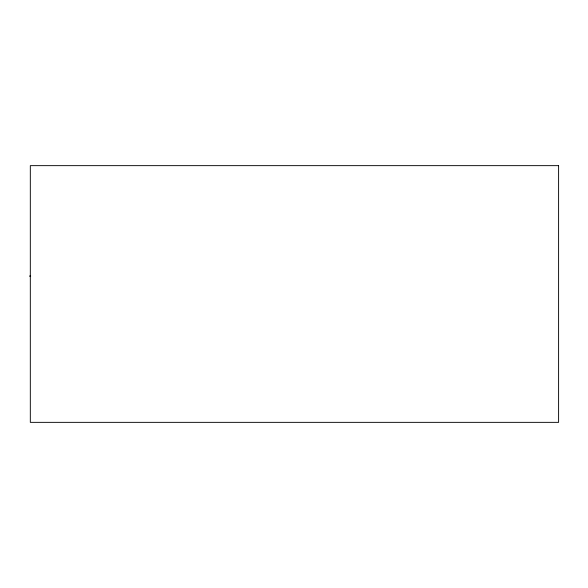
<?xml version="1.0" encoding="UTF-8"?>
<svg xmlns="http://www.w3.org/2000/svg" width="588" height="588" viewBox="0 0 588 588"><rect width="100%" height="100%" fill="white"/><g stroke="black" fill="none" stroke-linecap="round" stroke-linejoin="round"><path stroke-width="0.88" d="M29.4 276.081L30.672 276.081M558.6 165.647L30.319 165.647L30.319 422.353L558.6 422.353L558.6 165.647"/></g></svg>
